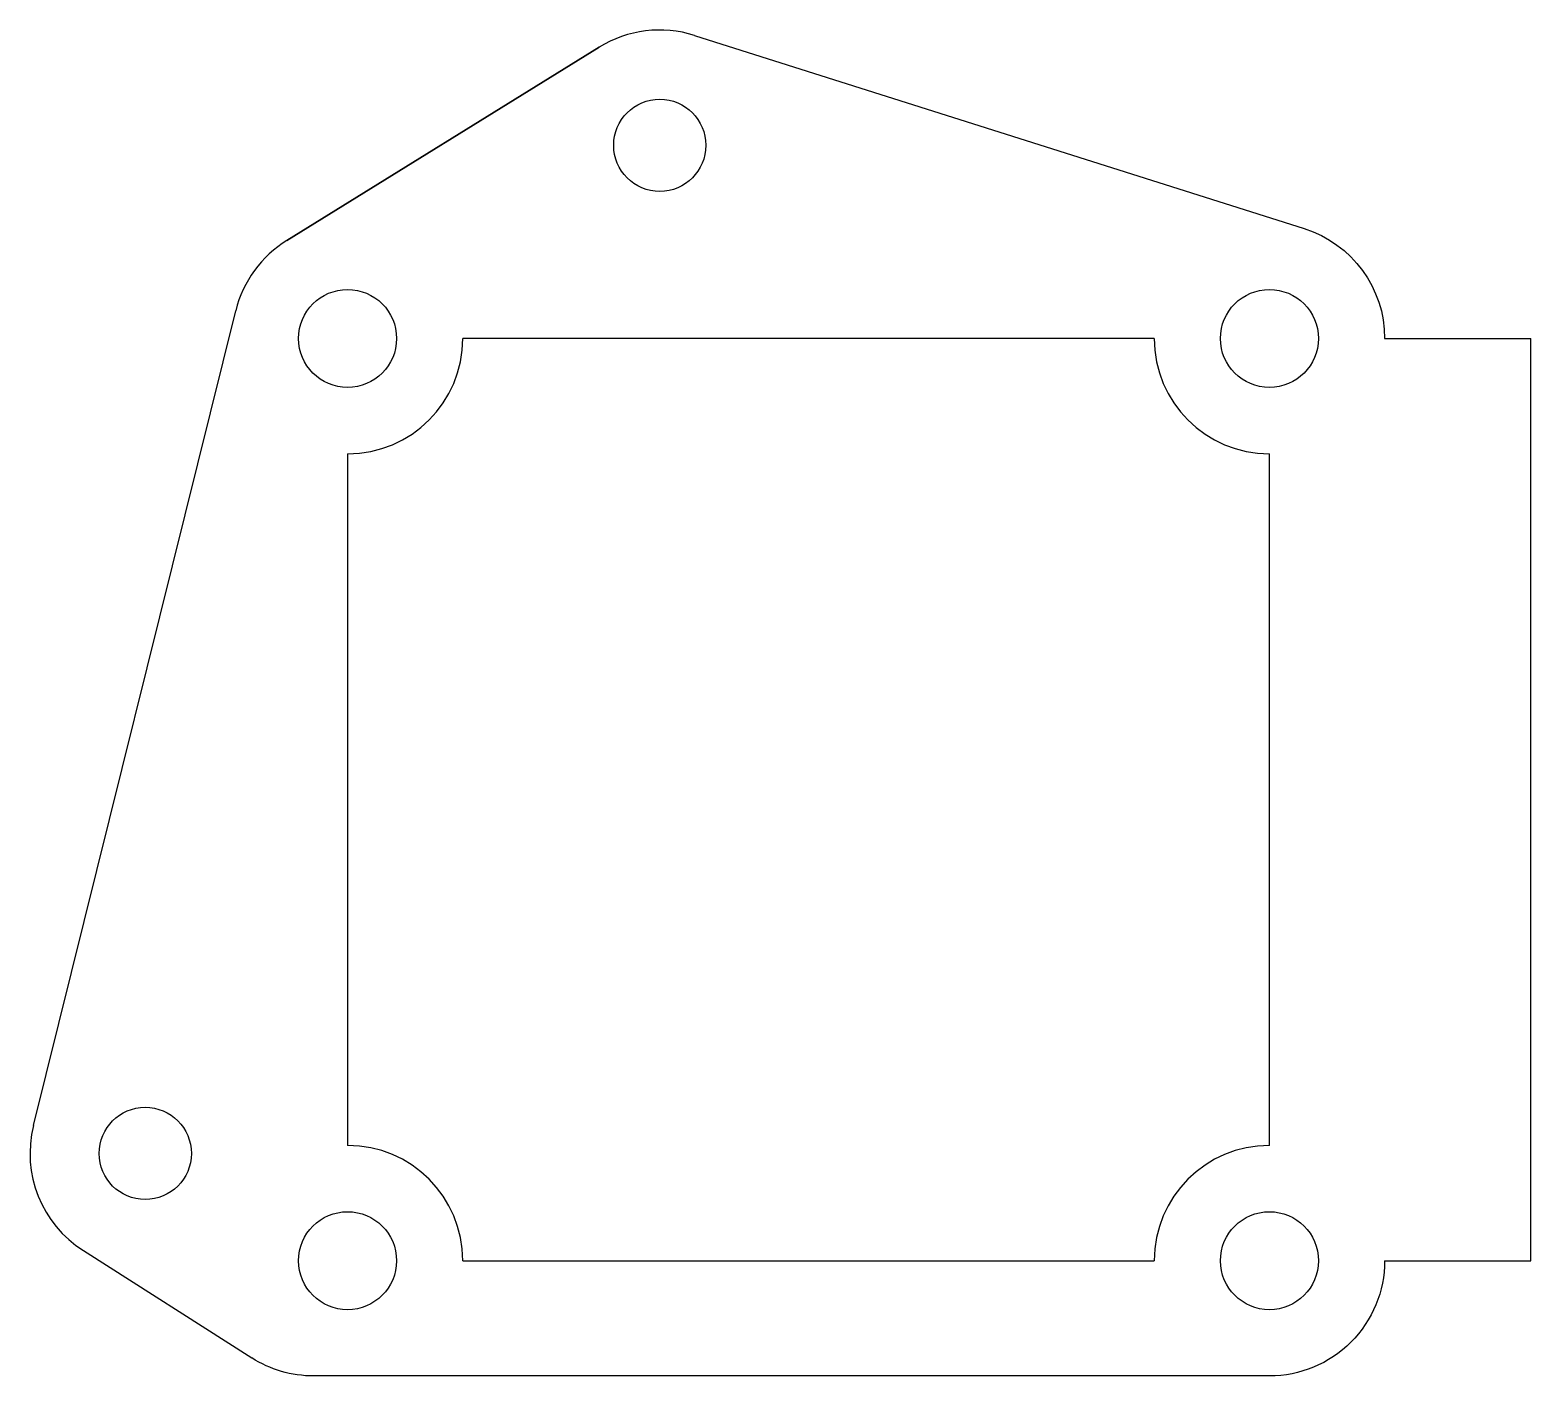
# Model space of a CAD drawing. Header units: millimetres. Extents: x 4.3 to 56.4, y 28.6 to 75.3.
import ezdxf

# ---------------------------------------------------------------- set-up
doc = ezdxf.new("R2010")
doc.units = ezdxf.units.MM
doc.layers.add('fan', color=4, linetype='Continuous')

msp = doc.modelspace()

# ---------------------------------------------------------------- linework, layer by layer
at = {"layer": 'fan'}
for p, q in [((27.345, 75.067), (48.508, 68.364)), ((24.033, 74.655), (13.196, 67.953)), ((13.196, 67.953), (24.033, 74.655)), ((4.395, 37.238), (11.418, 65.515)), ((43.3, 64.551), (19.3, 64.551)), ((51.3, 64.551), (56.379, 64.551)), ((56.379, 32.551), (56.379, 64.551)), ((15.3, 60.551), (15.3, 36.551)), ((47.3, 36.551), (47.3, 60.551)), ((6.128, 32.9), (11.973, 29.177)), ((19.3, 32.551), (43.3, 32.551)), ((51.3, 32.551), (56.379, 32.551))]:
    msp.add_line(p, q, dxfattribs=at)
for points in [[(48.508, 68.364, -0.326978), (51.3, 64.551)], [(51.3, 32.551, -0.414214), (47.3, 28.551), (14.122, 28.551, -0.142739), (11.973, 29.177)]]:
    msp.add_lwpolyline(points, format="xyb", dxfattribs=at)
for centre, radius in [((26.137, 71.253), 1.6), ((15.3, 64.551), 1.7), ((47.3, 64.551), 1.7), ((8.277, 36.273), 1.6), ((15.3, 32.551), 1.7), ((47.3, 32.551), 1.7)]:
    msp.add_circle(centre, radius, dxfattribs=at)
for centre, start, end in [((26.137, 71.253), 72.4265, 121.7368), ((15.3, 64.551), 121.7368, 166.0518), ((15.3, 64.551), 270, 0), ((47.3, 64.551), 180, 270), ((8.277, 36.273), 166.0518, 237.5061), ((15.3, 32.551), 0, 90), ((47.3, 32.551), 90, 180)]:
    msp.add_arc(centre, 4, start, end, dxfattribs=at)

doc.saveas('drawing.dxf')
